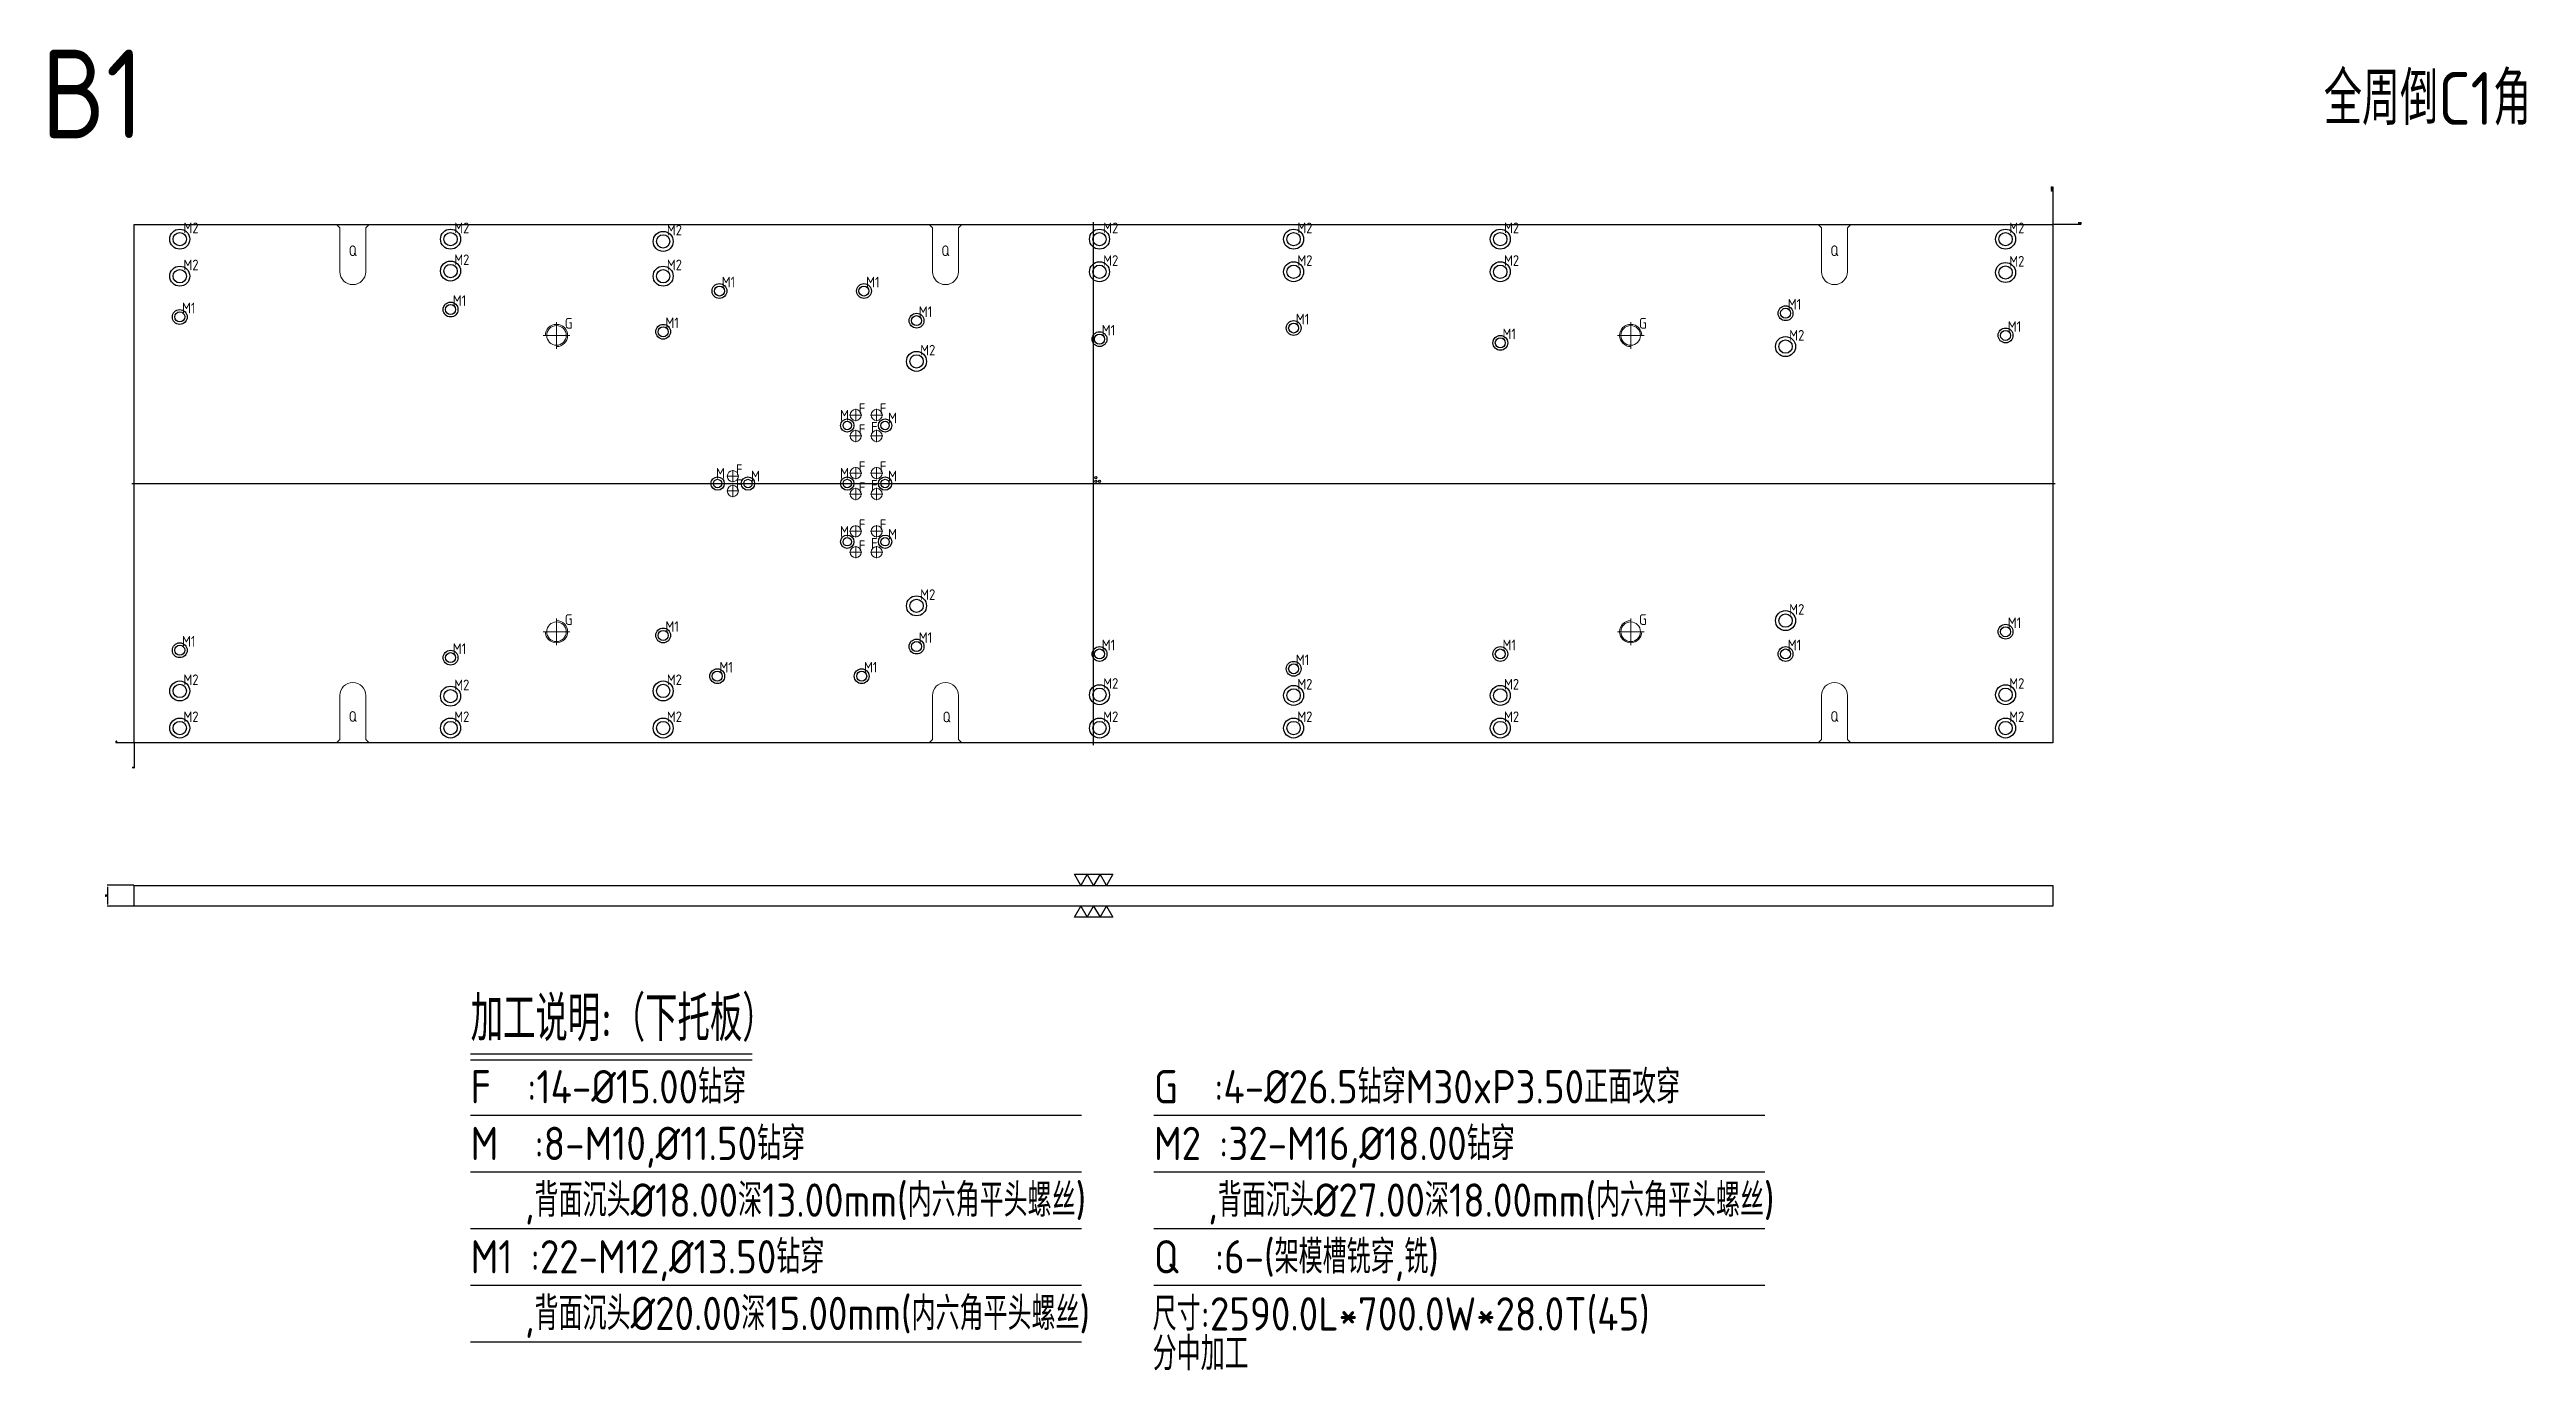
# Model space of a CAD drawing. Header units: millimetres. Extents: x 48713 to 52056, y -18096 to -16313.
import ezdxf
from ezdxf.enums import TextEntityAlignment as Align

# ---------------------------------------------------------------- set-up
doc = ezdxf.new("R2010")
doc.units = ezdxf.units.MM
doc.linetypes.add('ACAD_ISO03W100', pattern=[0])
doc.linetypes.add('CENTER', pattern=[0])
for name, color, linetype in [('B1', 255, 'Continuous'), ('B1_O', 40, 'Continuous'), ('CENTER', 4, 'CENTER'), ('DIM', 4, 'Continuous'), ('TEXT', 4, 'Continuous')]:
    doc.layers.add(name, color=color, linetype=linetype)
doc.styles.add('gbenor', font='gbenor.shx', dxfattribs={"bigfont": 'gbcbig.shx'})
doc.styles.get("Standard").update_dxf_attribs({"font": 'txt.shx', "width": 0.85, "bigfont": 'ctxt.shx'})
doc.dimstyles.new('T-2-WX', dxfattribs={"dimtxt": 2, "dimasz": 2, "dimexe": 0.5, "dimexo": 0.5, "dimgap": 0.5, "dimtad": 1, "dimtxsty": 'Standard', "dimblk": 'OPEN30', "dimcen": 0, "dimazin": 3, "dimtfac": 1, "dimtmove": 0, "dimatfit": 3, "dimldrblk": 'OPEN30', "dimlwd": -1, "dimlwe": -1})

# ---------------------------------------------------------------- blocks, each defined once
blk = doc.blocks.new('*D7579')
at = {"layer": 'Defpoints', "color": 0}
for p in [(48827.1, -17441.1), (48790.9, -17469.1), (48827.1, -17469.1)]:
    blk.add_point(p, dxfattribs=at)
at = {"layer": 'DIM', "color": 0}
for p, q in [((48826.6, -17441.1), (48790.4, -17441.1)), ((48790.9, -17443.1), (48790.9, -17467.1)), ((48826.6, -17469.1), (48790.4, -17469.1))]:
    blk.add_line(p, q, dxfattribs=at)
at = {"layer": 'DIM', "color": 0, "insert": (48789.4, -17455.1), "char_height": 2, "attachment_point": 5, "rotation": 90}
blk.add_mtext('28', dxfattribs=at)
blk = doc.blocks.new('_Open30')
blk = doc.blocks.new('*D7580')
at = {"layer": 'Defpoints', "color": 0}
for p in [(48827.1, -17248.7), (48827.1, -17248.7), (48827.1, -17281.1)]:
    blk.add_point(p, dxfattribs=at)
at = {"layer": 'DIM', "color": 0}
blk.add_line((48827.1, -17249.2), (48827.1, -17282.8), dxfattribs=at)
at = {"layer": 'DIM', "color": 0, "insert": (48825.6, -17282.2), "char_height": 2, "attachment_point": 5, "rotation": 90}
blk.add_mtext('0', dxfattribs=at)
blk = doc.blocks.new('*D7581')
at = {"layer": 'Defpoints', "color": 0}
for p in [(48803.9, -17248.7), (48827.1, -17248.7), (48827.1, -17248.7)]:
    blk.add_point(p, dxfattribs=at)
at = {"layer": 'DIM', "color": 0}
blk.add_line((48826.6, -17248.7), (48802.3, -17248.7), dxfattribs=at)
at = {"layer": 'DIM', "color": 0, "insert": (48802.9, -17247.2), "char_height": 2, "attachment_point": 5}
blk.add_mtext('0', dxfattribs=at)
blk = doc.blocks.new('*D7582')
at = {"layer": 'Defpoints', "color": 0}
for p in [(51417.1, -16548.7), (51450.4, -16548.7), (48827.1, -17248.7)]:
    blk.add_point(p, dxfattribs=at)
at = {"layer": 'DIM', "color": 0}
blk.add_line((51417.6, -16548.7), (51455.3, -16548.7), dxfattribs=at)
at = {"layer": 'DIM', "color": 0, "insert": (51453.1, -16547.2), "char_height": 2, "attachment_point": 5}
blk.add_mtext('700', dxfattribs=at)
blk = doc.blocks.new('*D7583')
at = {"layer": 'Defpoints', "color": 0}
for p in [(51417.1, -16504.6), (51417.1, -16548.7), (48827.1, -17248.7)]:
    blk.add_point(p, dxfattribs=at)
at = {"layer": 'DIM', "color": 0}
blk.add_line((51417.1, -16548.2), (51417.1, -16498.1), dxfattribs=at)
at = {"layer": 'DIM', "color": 0, "insert": (51415.6, -16501.1), "char_height": 2, "attachment_point": 5, "rotation": 90}
blk.add_mtext('2590', dxfattribs=at)

msp = doc.modelspace()

# ---------------------------------------------------------------- linework, layer by layer
at = {"layer": 'B1'}
msp.add_lwpolyline([(48827.062, -17248.749), (48827.062, -16548.749), (51417.062, -16548.749), (51417.062, -17248.749)], close=True, dxfattribs=at)
at = {"layer": 'B1', "linetype": 'Continuous', "flags": 128}
msp.add_lwpolyline([(51417.062, -17469.147), (48827.062, -17469.147), (48827.062, -17441.147), (51417.062, -17441.147)], close=True, dxfattribs=at)
at = {"layer": 'B1_O', "color": 4, "linetype": 'CENTER', "lineweight": 15}
for p, q in [((49397.062, -16716.749), (49397.062, -16680.749)), ((50847.062, -16716.749), (50847.062, -16680.749)), ((49379.062, -16698.749), (49415.062, -16698.749)), ((50865.062, -16698.749), (50829.062, -16698.749)), ((49792.67, -16806.158), (49809.17, -16806.158)), ((49800.92, -16814.408), (49800.92, -16797.908)), ((49820.954, -16806.158), (49837.454, -16806.158)), ((49829.204, -16814.408), (49829.204, -16797.908)), ((49792.67, -16834.442), (49809.17, -16834.442)), ((49800.92, -16842.692), (49800.92, -16826.192)), ((49820.954, -16834.442), (49837.454, -16834.442)), ((49829.204, -16842.692), (49829.204, -16826.192)), ((49635.062, -16896.999), (49635.062, -16880.499)), ((49800.92, -16892.857), (49800.92, -16876.357)), ((49829.204, -16892.857), (49829.204, -16876.357)), ((49626.812, -16888.749), (49643.312, -16888.749)), ((49626.812, -16908.749), (49643.312, -16908.749)), ((49635.062, -16916.999), (49635.062, -16900.499)), ((49792.67, -16884.607), (49809.17, -16884.607)), ((49792.67, -16912.891), (49809.17, -16912.891)), ((49800.92, -16921.141), (49800.92, -16904.641)), ((49820.954, -16884.607), (49837.454, -16884.607)), ((49820.954, -16912.891), (49837.454, -16912.891)), ((49829.204, -16921.141), (49829.204, -16904.641)), ((49792.67, -16963.056), (49809.17, -16963.056)), ((49800.92, -16954.806), (49800.92, -16971.306)), ((49800.92, -16983.09), (49800.92, -16999.59)), ((49820.954, -16963.056), (49837.454, -16963.056)), ((49829.204, -16954.806), (49829.204, -16971.306)), ((49829.204, -16983.09), (49829.204, -16999.59)), ((49792.67, -16991.34), (49809.17, -16991.34)), ((49820.954, -16991.34), (49837.454, -16991.34)), ((49397.062, -17080.749), (49397.062, -17116.749)), ((50847.062, -17080.749), (50847.062, -17116.749)), ((49379.062, -17098.749), (49415.062, -17098.749)), ((50865.062, -17098.749), (50829.062, -17098.749))]:
    msp.add_line(p, q, dxfattribs=at)
at = {"layer": 'B1_O', "lineweight": 18}
for points in [[(49144.122, -16548.749), (49139.562, -16553.309), (49139.562, -16612.688, -1), (49104.562, -16612.688), (49104.562, -16553.309), (49100.001, -16548.749)], [(49944.122, -16548.749), (49939.562, -16553.309), (49939.562, -16612.688, -1), (49904.562, -16612.688), (49904.562, -16553.309), (49900.001, -16548.749)], [(51144.122, -16548.749), (51139.562, -16553.309), (51139.562, -16612.688, -1), (51104.562, -16612.688), (51104.562, -16553.309), (51100.001, -16548.749)], [(49144.122, -17248.749), (49139.562, -17244.188), (49139.562, -17184.809, 1), (49104.562, -17184.809), (49104.562, -17244.188), (49100.001, -17248.749)], [(49944.122, -17248.749), (49939.562, -17244.188), (49939.562, -17184.809, 1), (49904.562, -17184.809), (49904.562, -17244.188), (49900.001, -17248.749)], [(51144.122, -17248.749), (51139.562, -17244.188), (51139.562, -17184.809, 1), (51104.562, -17184.809), (51104.562, -17244.188), (51100.001, -17248.749)]]:
    msp.add_lwpolyline(points, format="xyb", dxfattribs=at)
at = {"layer": 'B1_O', "linetype": 'ACAD_ISO03W100', "ltscale": 5}
for centre in [(48888.562, -16568.749), (49254.062, -16568.749), (49541.062, -16571.749), (50130.062, -16568.749), (50392.062, -16568.749), (50671.062, -16568.749), (51353.062, -16568.749), (48888.562, -16618.749), (49254.062, -16611.749), (49541.062, -16618.749), (50130.062, -16612.749), (50392.062, -16612.749), (50671.062, -16612.749), (51353.062, -16613.749), (51056.062, -16713.749), (49883.062, -16733.749), (49883.062, -17063.749), (51056.062, -17083.749), (48888.562, -17178.749), (49254.062, -17185.749), (49541.062, -17178.749), (50130.062, -17183.749), (50392.062, -17184.749), (50671.062, -17184.749), (51353.062, -17183.749), (48888.562, -17228.749), (49254.062, -17228.749), (49541.062, -17228.749), (50130.062, -17228.749), (50392.062, -17228.749), (50671.062, -17228.749), (51353.062, -17228.749)]:
    msp.add_circle(centre, 13.5, dxfattribs=at)
at = {"layer": 'B1_O'}
for centre, radius in [((48888.562, -16568.749), 9), ((49254.062, -16568.749), 9), ((49541.062, -16571.749), 9), ((50130.062, -16568.749), 9), ((50392.062, -16568.749), 9), ((50671.062, -16568.749), 9), ((51353.062, -16568.749), 9), ((48888.562, -16618.749), 9), ((49254.062, -16611.749), 9), ((49541.062, -16618.749), 9), ((50130.062, -16612.749), 9), ((50392.062, -16612.749), 9), ((50671.062, -16612.749), 9), ((51353.062, -16613.749), 9), ((49617.062, -16638.749), 6.75), ((49812.062, -16638.749), 6.75), ((48888.562, -16673.749), 6.75), ((49254.062, -16663.749), 6.75), ((49883.062, -16678.749), 6.75), ((50392.062, -16688.749), 6.75), ((51056.062, -16668.749), 6.75), ((49541.062, -16693.749), 6.75), ((50130.062, -16703.749), 6.75), ((50671.062, -16708.749), 6.75), ((51056.062, -16713.749), 9), ((51353.062, -16698.749), 6.75), ((49883.062, -16733.749), 9), ((49789.562, -16820.3), 5.75), ((49840.562, -16820.3), 5.75), ((49614.562, -16898.749), 5.75), ((49655.562, -16898.749), 5.75), ((49789.562, -16898.749), 5.75), ((49840.562, -16898.749), 5.75), ((49789.562, -16977.198), 5.75), ((49840.562, -16977.198), 5.75), ((49883.062, -17063.749), 9), ((51056.062, -17083.749), 9), ((48888.562, -17123.749), 6.75), ((49541.062, -17103.749), 6.75), ((49883.062, -17118.749), 6.75), ((51353.062, -17098.749), 6.75), ((49254.062, -17133.749), 6.75), ((50130.062, -17128.749), 6.75), ((50392.062, -17148.749), 6.75), ((50671.062, -17128.749), 6.75), ((51056.062, -17128.749), 6.75), ((48888.562, -17178.749), 9), ((49254.062, -17185.749), 9), ((49541.062, -17178.749), 9), ((49614.062, -17158.749), 6.75), ((49809.062, -17158.749), 6.75), ((50130.062, -17183.749), 9), ((50392.062, -17184.749), 9), ((50671.062, -17184.749), 9), ((51353.062, -17183.749), 9), ((48888.562, -17228.749), 9), ((49254.062, -17228.749), 9), ((49541.062, -17228.749), 9), ((50130.062, -17228.749), 9), ((50392.062, -17228.749), 9), ((50671.062, -17228.749), 9), ((51353.062, -17228.749), 9)]:
    msp.add_circle(centre, radius, dxfattribs=at)
at = {"layer": 'B1_O', "linetype": 'ACAD_ISO03W100', "ltscale": 3}
for centre, radius in [((49617.062, -16638.749), 10), ((49812.062, -16638.749), 10), ((49789.562, -16820.3), 9), ((49840.562, -16820.3), 9), ((49614.562, -16898.749), 9), ((49655.562, -16898.749), 9), ((49789.562, -16898.749), 9), ((49840.562, -16898.749), 9), ((49789.562, -16977.198), 9), ((49840.562, -16977.198), 9), ((49614.062, -17158.749), 10), ((49809.062, -17158.749), 10)]:
    msp.add_circle(centre, radius, dxfattribs=at)
at = {"layer": 'B1_O', "linetype": 'ACAD_ISO03W100', "ltscale": 2}
for centre in [(48888.562, -16673.749), (49254.062, -16663.749), (49883.062, -16678.749), (50392.062, -16688.749), (51056.062, -16668.749), (49541.062, -16693.749), (50130.062, -16703.749), (50671.062, -16708.749), (51353.062, -16698.749), (48888.562, -17123.749), (49541.062, -17103.749), (49883.062, -17118.749), (51353.062, -17098.749), (49254.062, -17133.749), (50130.062, -17128.749), (50392.062, -17148.749), (50671.062, -17128.749), (51056.062, -17128.749)]:
    msp.add_circle(centre, 10, dxfattribs=at)
at = {"layer": 'B1_O', "linetype": 'Continuous', "lineweight": 15}
for centre, radius in [((49397.062, -16698.749), 13.25), ((50847.062, -16698.749), 13.25), ((49800.92, -16806.158), 7.5), ((49829.204, -16806.158), 7.5), ((49800.92, -16834.442), 7.5), ((49829.204, -16834.442), 7.5), ((49635.062, -16888.749), 7.5), ((49800.92, -16884.607), 7.5), ((49829.204, -16884.607), 7.5), ((49635.062, -16908.749), 7.5), ((49800.92, -16912.891), 7.5), ((49829.204, -16912.891), 7.5), ((49800.92, -16963.056), 7.5), ((49800.92, -16991.34), 7.5), ((49829.204, -16963.056), 7.5), ((49829.204, -16991.34), 7.5), ((49397.062, -17098.749), 13.25), ((50847.062, -17098.749), 13.25)]:
    msp.add_circle(centre, radius, dxfattribs=at)
for centre, start, end in [((49397.062, -16698.749), 270, 180), ((50847.062, -16698.749), 0, 270), ((49397.062, -17098.749), 180, 90), ((50847.062, -17098.749), 90, 0)]:
    msp.add_arc(centre, 15, start, end, dxfattribs=at)
at = {"layer": 'CENTER', "color": 4, "linetype": 'CENTER'}
for p, q in [((50122.062, -17251.749), (50122.062, -16545.749)), ((48824.062, -16898.749), (51420.062, -16898.749))]:
    msp.add_line(p, q, dxfattribs=at)
at = {"layer": 'TEXT', "color": 3}
for p, q in [((49281.15, -17668.761), (49661.312, -17668.761)), ((49281.15, -17676.636), (49661.312, -17676.636))]:
    msp.add_line(p, q, dxfattribs=at)
at = {"layer": 'TEXT', "color": 3, "linetype": 'Continuous'}
for p, q in [((49281.15, -17751.336), (50105.871, -17751.336)), ((50203.449, -17751.336), (51028.17, -17751.336)), ((49281.15, -17827.836), (50105.871, -17827.836)), ((50203.449, -17827.836), (51028.17, -17827.836)), ((49281.15, -17904.336), (50105.871, -17904.336)), ((50203.449, -17904.336), (51028.17, -17904.336)), ((49281.15, -17980.836), (50105.871, -17980.836)), ((50203.449, -17980.836), (51028.17, -17980.836)), ((49281.15, -18057.336), (50105.871, -18057.336))]:
    msp.add_line(p, q, dxfattribs=at)
at = {"layer": 'TEXT'}
for points in [[(50148.042, -17426.147), (50139.382, -17441.147), (50130.722, -17426.147), (50122.062, -17441.147), (50113.401, -17426.147), (50104.741, -17441.147), (50096.081, -17426.147), (50148.042, -17426.147)], [(50096.081, -17484.147), (50104.741, -17469.147), (50113.401, -17484.147), (50122.062, -17469.147), (50130.722, -17484.147), (50139.382, -17469.147), (50148.042, -17484.147), (50096.081, -17484.147)]]:
    msp.add_lwpolyline(points, close=True, dxfattribs=at)
at = {"layer": 'TEXT', "color": 4}
for centre in [(50125.062, -16890.749), (50125.062, -16895.749), (50130.062, -16895.749)]:
    msp.add_circle(centre, 1.5, dxfattribs=at)

# ---------------------------------------------------------------- texts
at = {"layer": 'TEXT', "linetype": 'Continuous', "lineweight": 20, "style": 'gbenor'}
msp.add_text('B1', height=119.7556, dxfattribs=at).set_placement((48701.824, -16432.498))
at = {"layer": 'TEXT', "color": 4, "lineweight": 18, "style": 'gbenor'}
msp.add_text('全周倒C1角', height=71.4387, dxfattribs=at).set_placement((51782.7, -16414.546))
at = {"layer": 'TEXT', "color": 4, "style": 'gbenor'}
for s, p in [('M2', (48903.717, -16553.593)), ('M2', (49269.217, -16553.593)), ('M2', (49556.217, -16556.593)), ('M2', (50145.217, -16553.593)), ('M2', (50407.217, -16553.593)), ('M2', (50686.217, -16553.593)), ('M2', (51368.217, -16553.593)), ('Q', (49122.062, -16584.391)), ('Q', (49922.062, -16584.391)), ('Q', (51122.062, -16584.391)), ('M2', (48903.717, -16603.593)), ('M2', (49269.217, -16596.593)), ('M2', (49556.217, -16603.593)), ('M2', (50145.217, -16597.593)), ('M2', (50407.217, -16597.593)), ('M2', (50686.217, -16597.593)), ('M2', (51368.217, -16598.593)), ('M1', (49266.129, -16651.681)), ('M1', (49629.129, -16626.681)), ('M1', (49824.129, -16626.681)), ('M1', (51068.129, -16656.681)), ('M1', (48900.629, -16661.681)), ('G', (49413.494, -16682.316)), ('M1', (49553.129, -16681.681)), ('M1', (49895.129, -16666.681)), ('M1', (50404.129, -16676.681)), ('G', (50863.494, -16682.316)), ('M1', (51365.129, -16686.681)), ('M2', (49898.217, -16718.593)), ('M1', (50142.129, -16691.681)), ('M1', (50683.129, -16696.681)), ('M2', (51071.217, -16698.593)), ('M', (49785.835, -16806.39)), ('F', (49809.57, -16797.507)), ('F', (49826.038, -16822.625)), ('F', (49837.854, -16797.507)), ('M', (49850.744, -16810.117)), ('F', (49809.57, -16825.792)), ('M', (49618.289, -16884.839)), ('F', (49643.712, -16880.098)), ('M', (49665.744, -16888.566)), ('M', (49785.835, -16884.839)), ('F', (49809.57, -16875.956)), ('F', (49837.854, -16875.956)), ('M', (49850.744, -16888.566)), ('F', (49643.712, -16900.098)), ('F', (49809.57, -16904.241)), ('F', (49826.038, -16901.074)), ('F', (49809.57, -16954.405)), ('F', (49837.854, -16954.405)), ('M', (49785.835, -16963.288)), ('F', (49809.57, -16982.69)), ('F', (49826.038, -16979.523)), ('M', (49850.744, -16967.015)), ('M2', (49898.217, -17048.593)), ('G', (49413.494, -17082.316)), ('M1', (49553.129, -17091.681)), ('G', (50863.494, -17082.316)), ('M2', (51071.217, -17068.593)), ('M1', (51365.129, -17086.681)), ('M1', (48900.629, -17111.681)), ('M1', (49266.129, -17121.681)), ('M1', (49895.129, -17106.681)), ('M1', (50142.129, -17116.681)), ('M1', (50683.129, -17116.681)), ('M1', (51068.129, -17116.681)), ('M1', (49626.129, -17146.681)), ('M1', (49821.129, -17146.681)), ('M1', (50404.129, -17136.681)), ('M2', (48903.717, -17163.593)), ('M2', (49269.217, -17170.593)), ('M2', (49556.217, -17163.593)), ('M2', (50145.217, -17168.593)), ('M2', (50407.217, -17169.593)), ('M2', (50686.217, -17169.593)), ('M2', (51368.217, -17168.593)), ('M2', (48903.717, -17213.593)), ('Q', (49122.062, -17213.107)), ('M2', (49269.217, -17213.593)), ('M2', (49556.217, -17213.593)), ('Q', (49923.634, -17213.825)), ('M2', (50145.217, -17213.593)), ('M2', (50407.217, -17213.593)), ('M2', (50686.217, -17213.593)), ('Q', (51122.062, -17213.107)), ('M2', (51368.217, -17213.593))]:
    msp.add_text(s, height=14.4, dxfattribs=at).set_placement(p, align=Align.MIDDLE_CENTER)
for s, height, p in [('加工说明:（下托板）', 60.75, (49281.15, -17651.436)), ('F  :14-%%c15.00钻穿', 45, (49281.15, -17735.586)), ('G  :4-%%c26.5钻穿M30xP3.50正面攻穿', 45, (50203.449, -17735.586)), ('M  :8-M10,%%c11.50钻穿', 45, (49281.15, -17812.086)), ('M2 :32-M16,%%c18.00钻穿', 45, (50203.449, -17812.086)), ('   ,背面沉头%%c18.00深13.00mm(内六角平头螺丝)', 45, (49281.15, -17888.586)), ('   ,背面沉头%%C27.00深18.00mm(内六角平头螺丝)', 45, (50203.449, -17888.586)), ('M1 :22-M12,%%c13.50钻穿', 45, (49281.15, -17965.086)), ('Q  :6-(架模槽铣穿,铣)', 45, (50203.449, -17965.086)), ('   ,背面沉头%%c20.00深15.00mm(内六角平头螺丝)', 45, (49281.15, -18041.586)), ('尺寸:2590.0L*700.0W*28.0T(45)', 45, (50201.775, -18042.204)), ('分中加工', 45, (50201.775, -18095.919))]:
    msp.add_text(s, height=height, dxfattribs=at).set_placement(p)

# ---------------------------------------------------------------- dimensions: what is measured, and where the dimension line sits
at = {"layer": 'DIM', "color": 94}
dim = msp.add_ordinate_dim(feature_location=(51417.062, -16548.749), offset=(0, 44.137), dtype=1, origin=(48827.062, -17248.749), dimstyle='T-2-WX', dxfattribs=at)
dim.commit()
dim.dimension.update_dxf_attribs({"geometry": '*D7583', "text_midpoint": (51415.562, -16501.117)})
at = {"layer": 'DIM', "color": 4}
for feature_location, offset, dtype, origin, picture, middle in [((51417.062, -16548.749), (33.335, 0), 0, (48827.062, -17248.749), '*D7582', (51453.082, -16547.249)), ((48827.061525038, -17248.748717592), (-23.122469252, 0), 0, (48827.061525038, -17248.748717592), '*D7581', (48802.87238912, -17247.248717592)), ((48827.061525038, -17248.748717592), (0, -32.371321464), 1, (48827.061525038, -17248.748717592), '*D7580', (48825.561525038, -17282.186705722))]:
    dim = msp.add_ordinate_dim(feature_location=feature_location, offset=offset, dtype=dtype, origin=origin, dimstyle='T-2-WX', dxfattribs=at)
    dim.commit()
    dim.dimension.update_dxf_attribs({"geometry": picture, "text_midpoint": middle})
at = {"layer": 'DIM', "color": 94}
dim = msp.add_linear_dim(base=(48790.891, -17469.147), p1=(48827.062, -17441.147), p2=(48827.062, -17469.147), angle=90, dimstyle='T-2-WX', dxfattribs=at)
dim.commit()
dim.dimension.update_dxf_attribs({"geometry": '*D7579', "text_midpoint": (48789.391, -17455.147)})

doc.saveas('drawing.dxf')
